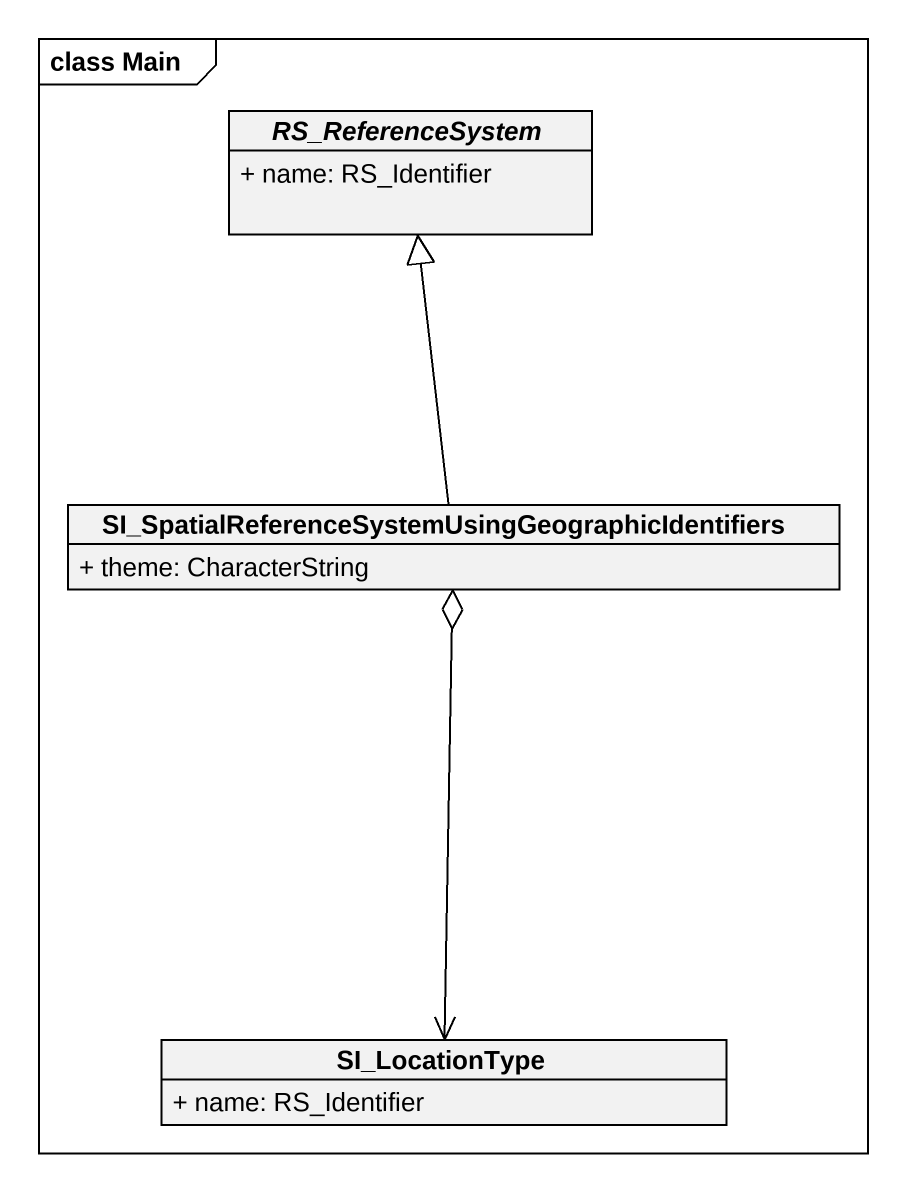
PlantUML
@startuml
mainframe class Main
hide circle
hide empty members
skinparam classAttributeIconSize 0
abstract class RS_ReferenceSystem {
  + name: RS_Identifier
}
class "SI_SpatialReferenceSystemUsingGeographicIdentifiers" as SI_SpatialReferenceSystemUsi {
  + theme: CharacterString
}
class SI_LocationType {
  + name: RS_Identifier
}
SI_SpatialReferenceSystemUsi -up-|> RS_ReferenceSystem
SI_LocationType <-up-o SI_SpatialReferenceSystemUsi
@enduml
